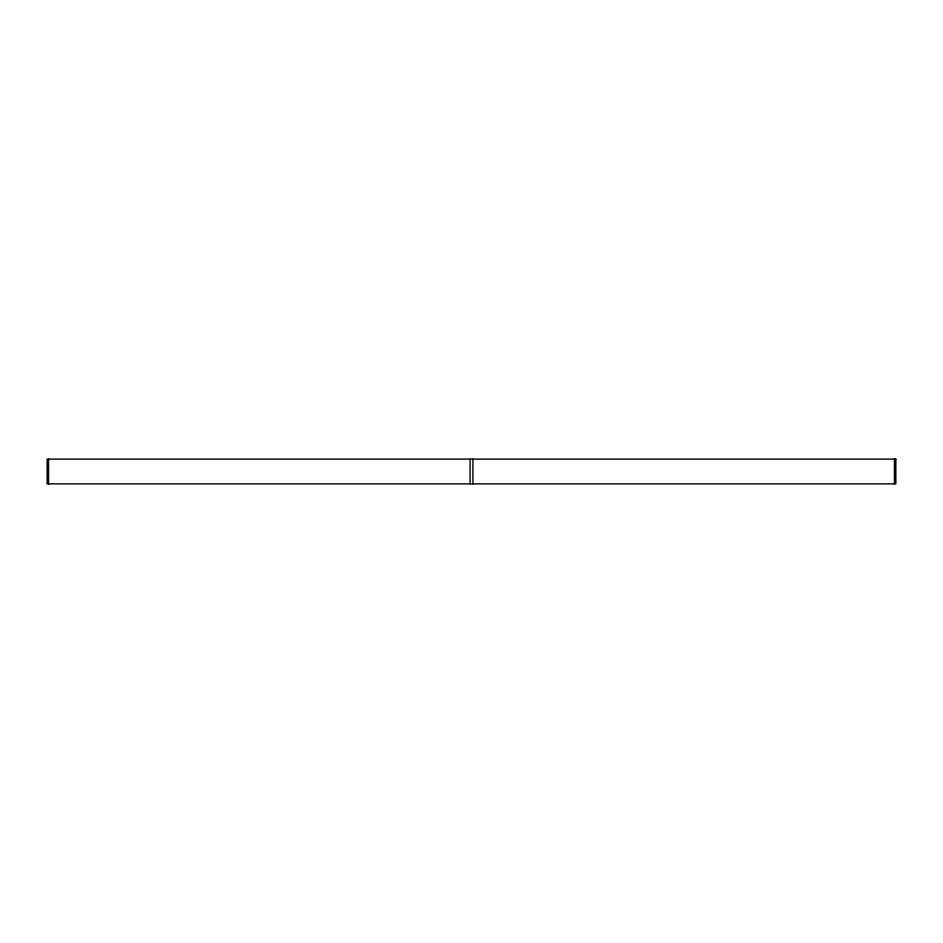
<?xml version="1.0" encoding="UTF-8"?>
<svg xmlns="http://www.w3.org/2000/svg" width="943" height="943" viewBox="0 0 943 943"><rect width="100%" height="100%" fill="white"/><g stroke="black" fill="none" stroke-linecap="round" stroke-linejoin="round"><path stroke-width="1.41" d="M894.435 459.123L894.435 483.877M472.914 459.123L472.914 483.877M470.086 459.123L470.086 483.877M48.565 459.123L48.565 483.877M895.85 459.123L47.15 459.123L47.15 483.877L895.85 483.877L895.85 459.123"/></g></svg>
